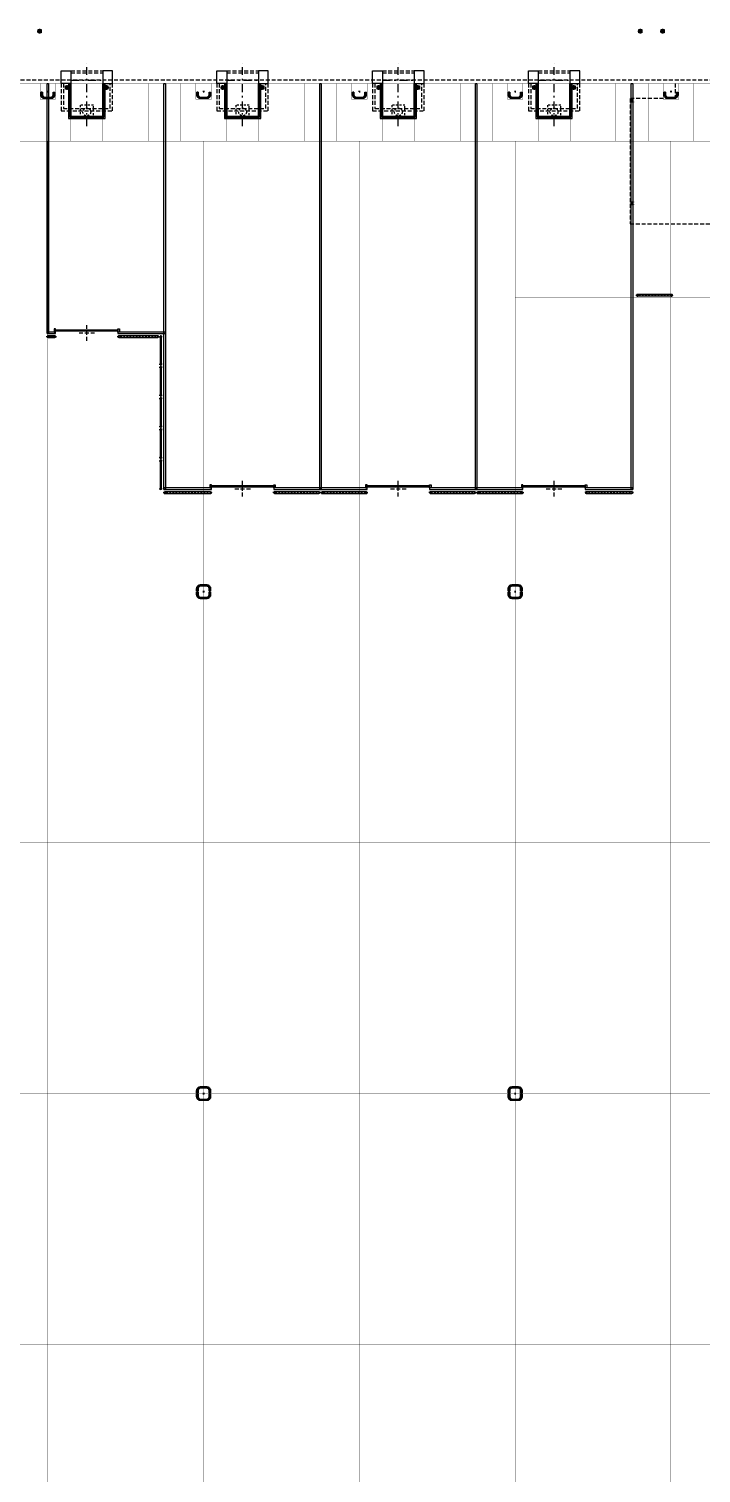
# Model space of a CAD drawing. Header units: millimetres. Extents: x 64 to 660, y 33 to 427.
# Drawn here: x 238.3 to 281.5, y 132.7 to 225.3 of the extents above; entities that cross this region are included whole.
import ezdxf

# ---------------------------------------------------------------- set-up
doc = ezdxf.new("R2010")
doc.units = ezdxf.units.MM
doc.linetypes.add('DASHDOT', pattern=[1, 0.5, -0.25, 0, -0.25])
doc.linetypes.add('HIDDEN', pattern=[0.375, 0.25, -0.125])
for name, color, linetype in [('A-CARP-DEFENSAS', 37, 'Continuous'), ('A-CARP-REJA', 251, 'Continuous'), ('A-CHAPA-PROY', 251, 'HIDDEN'), ('A-ESTR-DOCK', 7, 'Continuous'), ('A-ESTR-MET', 7, 'Continuous'), ('A-PAV-JUNTA-CONTRACCION-01', 7, 'Continuous'), ('A-PAV-JUNTA-DILATACION', 251, 'Continuous'), ('A-PAV-JUNTA-EXPANSION', 251, 'Continuous'), ('A-PROY-03', 251, 'HIDDEN')]:
    doc.layers.add(name, color=color, linetype=linetype)

# ---------------------------------------------------------------- blocks, each defined once
blk = doc.blocks.new('DOCK-T3-204x290-01-PL')
at = {"linetype": 'ByBlock'}
for p, q in [((-1.02, 0), (1.02, 0)), ((-1.02, -0.12), (1.02, -0.12))]:
    blk.add_line(p, q, dxfattribs=at)
at = {"color": 253, "linetype": 'DASHDOT'}
for p, q in [((0, -3.55), (0, 0.5)), ((-1.02, -0.6), (1.02, -0.6))]:
    blk.add_line(p, q, dxfattribs=at)
for points in [[(-1.65, 0), (-1.02, 0), (-1.02, -0.8), (-1.65, -0.8)], [(1.02, -0.8), (1.65, -0.8), (1.65, 0), (1.02, 0)]]:
    blk.add_lwpolyline(points, close=True)
at = {"linetype": 'ByBlock'}
for points in [[(-1.65, -0.8), (-1.65, -2.55), (1.65, -2.55), (1.65, -0.8)], [(-1.5, -0.8), (-1.5, -2.4), (1.5, -2.4), (1.5, -0.8)]]:
    blk.add_lwpolyline(points, dxfattribs=at)
for points in [[(-1.17, -0.8), (-1.17, -3.05), (1.17, -3.05), (1.17, -0.8)], [(-1.085, -0.8), (-1.085, -2.965), (1.085, -2.965), (1.085, -0.8)], [(-1.02, -0.8), (-1.02, -2.9), (1.02, -2.9), (1.02, -0.8)]]:
    blk.add_lwpolyline(points)
at = {"color": 254, "linetype": 'HIDDEN', "ltscale": 0.5}
blk.add_lwpolyline([(0.425, -2.2), (-0.425, -2.2), (-0.425, -3.05), (0.425, -3.05)], close=True, dxfattribs=at)
blk.add_circle((0, -2.625), 0.25, dxfattribs=at)
blk = doc.blocks.new('*U20')
at = {"color": 253, "linetype": 'HIDDEN'}
for p, q in [((-0.5, 0), (0.5, 0)), ((0, -0.5), (0, 0.5))]:
    blk.add_line(p, q, dxfattribs=at)
for points in [[(-2, -0.05), (-2, 0.05), (-5.05, 0.05), (-5.05, -0.05)], [(-2, 0.05), (-2, 0.25), (-2.1, 0.25), (-2.1, 0.05)], [(-2, 0.2), (2, 0.2), (2, 0.1), (-2, 0.1)], [(2, 0.05), (2, 0.25), (2.1, 0.25), (2.1, 0.05)], [(5.05, -0.05), (5.05, 0.05), (2, 0.05), (2, -0.05)]]:
    blk.add_lwpolyline(points, close=True)
blk = doc.blocks.new('*U24')
at = {"color": 253, "linetype": 'HIDDEN'}
for p, q in [((-0.5, 0), (0.5, 0)), ((0, -0.5), (0, 0.5))]:
    blk.add_line(p, q, dxfattribs=at)
for points in [[(-2, -0.05), (-2, 0.05), (-2.55, 0.05), (-2.55, -0.05)], [(-2, 0.05), (-2, 0.25), (-2.1, 0.25), (-2.1, 0.05)], [(-2, 0.2), (2, 0.2), (2, 0.1), (-2, 0.1)], [(2, 0.05), (2, 0.25), (2.1, 0.25), (2.1, 0.05)], [(5.05, -0.05), (5.05, 0.05), (2, 0.05), (2, -0.05)]]:
    blk.add_lwpolyline(points, close=True)
blk = doc.blocks.new('IPB200')
at = {"color": 254, "linetype": 'HIDDEN', "ltscale": 0.2}
for p, q in [((-0.090909, 0), (0.090909, 0)), ((0, -0.090909), (0, 0.090909))]:
    blk.add_line(p, q, dxfattribs=at)
at = {"color": 0}
blk.add_lwpolyline([(0.004091, 0.060909), (0.004091, -0.060909, 0.414214), (0.020455, -0.077273), (0.090909, -0.077273), (0.090909, -0.090909), (-0.090909, -0.090909), (-0.090909, -0.077273), (-0.020455, -0.077273, 0.414214), (-0.004091, -0.060909), (-0.004091, 0.060909, 0.414214), (-0.020455, 0.077273), (-0.090909, 0.077273), (-0.090909, 0.090909), (0.090909, 0.090909), (0.090909, 0.077273), (0.020455, 0.077273, 0.414214)], format="xyb", close=True, dxfattribs=at)
blk = doc.blocks.new('*U45')
at = {"true_color": 0xf3e03b}
h = blk.add_hatch(color=53, dxfattribs=at)
h.dxf.hatch_style = 1
edge = h.paths.add_edge_path()
edge.add_line((0.35, 0.025), (0.35, 0.2))
edge.add_arc((0.2, 0.2), 0.15, 360, 450)
edge.add_line((0.2, 0.35), (-0.2, 0.35))
edge.add_arc((-0.2, 0.2), 0.15, 90, 180)
edge.add_line((-0.35, 0.2), (-0.35, 0.025))
edge.add_line((-0.35, 0.025), (-0.45, 0.025))
edge.add_line((-0.45, 0.025), (-0.45, 0.2))
edge.add_arc((-0.2, 0.2), 0.25, 90, 180, ccw=False)
edge.add_line((-0.2, 0.45), (0.2, 0.45))
edge.add_arc((0.2, 0.2), 0.25, 0, 90, ccw=False)
edge.add_line((0.45, 0.2), (0.45, 0.025))
edge.add_line((0.45, 0.025), (0.35, 0.025))
at = {"color": 253, "linetype": 'DASHDOT', "ltscale": 0.2}
for p, q in [((-0.05, 0), (0.05, 0)), ((0, -0.05), (0, 0.05))]:
    blk.add_line(p, q, dxfattribs=at)
blk.add_lwpolyline([(0.35, 0.025), (0.35, 0.2, 0.414214), (0.2, 0.35), (-0.2, 0.35, 0.414214), (-0.35, 0.2), (-0.35, 0.025), (-0.45, 0.025), (-0.45, 0.2, -0.414214), (-0.2, 0.45), (0.2, 0.45, -0.414214), (0.45, 0.2), (0.45, 0.025)], format="xyb", close=True)
blk.add_lwpolyline([(0.4, 0), (0.4, 0.2, 0.414214), (0.2, 0.4), (-0.2, 0.4, 0.414214), (-0.4, 0.2), (-0.4, 0)], format="xyb", dxfattribs=at)
at = {"color": 251, "linetype": 'HIDDEN', "ltscale": 0.1}
for centre in [(-0.4, 0.1), (0, 0.4), (0.4, 0.1)]:
    blk.add_circle(centre, 0.05, dxfattribs=at)
blk = doc.blocks.new('*U13')
at = {"true_color": 0xf3e03b}
h = blk.add_hatch(color=53, dxfattribs=at)
h.dxf.hatch_style = 1
edge = h.paths.add_edge_path()
edge.add_line((-0.35, -0.025), (-0.35, -0.2))
edge.add_arc((-0.2, -0.2), 0.15, 180, 270)
edge.add_line((-0.2, -0.35), (0.2, -0.35))
edge.add_arc((0.2, -0.2), 0.15, 270, 360)
edge.add_line((0.35, -0.2), (0.35, -0.025))
edge.add_line((0.35, -0.025), (0.45, -0.025))
edge.add_line((0.45, -0.025), (0.45, -0.2))
edge.add_arc((0.2, -0.2), 0.25, -90, 0, ccw=False)
edge.add_line((0.2, -0.45), (-0.2, -0.45))
edge.add_arc((-0.2, -0.2), 0.25, 180, 270, ccw=False)
edge.add_line((-0.45, -0.2), (-0.45, -0.025))
edge.add_line((-0.45, -0.025), (-0.35, -0.025))
at = {"color": 253, "linetype": 'DASHDOT', "ltscale": 0.2}
for p, q in [((0.05, 0), (-0.05, 0)), ((0, 0.05), (0, -0.05))]:
    blk.add_line(p, q, dxfattribs=at)
blk.add_lwpolyline([(-0.4, 0), (-0.4, -0.2, 0.414214), (-0.2, -0.4), (0.2, -0.4, 0.414214), (0.4, -0.2), (0.4, 0)], format="xyb", dxfattribs=at)
blk.add_lwpolyline([(-0.35, -0.025), (-0.35, -0.2, 0.414214), (-0.2, -0.35), (0.2, -0.35, 0.414214), (0.35, -0.2), (0.35, -0.025), (0.45, -0.025), (0.45, -0.2, -0.414214), (0.2, -0.45), (-0.2, -0.45, -0.414214), (-0.45, -0.2), (-0.45, -0.025)], format="xyb", close=True)
at = {"color": 251, "linetype": 'HIDDEN', "ltscale": 0.1}
for centre in [(-0.4, -0.1), (0, -0.4), (0.4, -0.1)]:
    blk.add_circle(centre, 0.05, dxfattribs=at)
blk = doc.blocks.new('*U40')
at = {"true_color": 0xf3e03b}
h = blk.add_hatch(color=53, dxfattribs=at)
h.dxf.hatch_style = 1
edge = h.paths.add_edge_path()
edge.add_line((-0.05, 1.8), (-0.05, 0))
edge.add_arc((0, 0), 0.05, 180, 360)
edge.add_line((0.05, 0), (0.05, 1.8))
edge.add_arc((0, 1.8), 0.05, 0, 180)
at = {"color": 253, "linetype": 'DASHDOT', "ltscale": 0.2}
for p, q in [((0, 1.9), (0, -0.1)), ((-0.1, 1.8), (0.1, 1.8)), ((-0.1, 0), (0.1, 0))]:
    blk.add_line(p, q, dxfattribs=at)
blk.add_lwpolyline([(-0.05, 1.8), (-0.05, 0, 1), (0.05, 0), (0.05, 1.8, 1), (-0.05, 1.8)], format="xyb")
at = {"color": 251, "linetype": 'HIDDEN', "ltscale": 0.1}
for centre in [(0, 1.8), (0, 0)]:
    blk.add_circle(centre, 0.05, dxfattribs=at)
blk = doc.blocks.new('*U55')
at = {"true_color": 0xf3e03b}
h = blk.add_hatch(color=53, dxfattribs=at)
h.dxf.hatch_style = 1
edge = h.paths.add_edge_path()
edge.add_line((-0.05, 1.75), (-0.05, 0))
edge.add_arc((0, 0), 0.05, 180, 360)
edge.add_line((0.05, 0), (0.05, 1.75))
edge.add_arc((0, 1.75), 0.05, 0, 180)
at = {"color": 253, "linetype": 'DASHDOT', "ltscale": 0.2}
for p, q in [((-0.1, 1.75), (0.1, 1.75)), ((0, 1.85), (0, -0.1)), ((-0.1, 0), (0.1, 0))]:
    blk.add_line(p, q, dxfattribs=at)
blk.add_lwpolyline([(-0.05, 1.75), (-0.05, 0, 1), (0.05, 0), (0.05, 1.75, 1), (-0.05, 1.75)], format="xyb")
at = {"color": 251, "linetype": 'HIDDEN', "ltscale": 0.1}
for centre in [(0, 1.75), (0, 0)]:
    blk.add_circle(centre, 0.05, dxfattribs=at)
blk = doc.blocks.new('*U52')
at = {"true_color": 0xf3e03b}
h = blk.add_hatch(color=53, dxfattribs=at)
h.dxf.hatch_style = 1
edge = h.paths.add_edge_path()
edge.add_line((0.45, 0.05), (0, 0.05))
edge.add_arc((0, 0), 0.05, 90, 270)
edge.add_line((0, -0.05), (0.45, -0.05))
edge.add_arc((0.45, 0), 0.05, 270, 450)
at = {"color": 253, "linetype": 'DASHDOT', "ltscale": 0.2}
for p, q in [((0.55, 0), (-0.1, 0)), ((0, 0.1), (0, -0.1)), ((0.45, 0.1), (0.45, -0.1))]:
    blk.add_line(p, q, dxfattribs=at)
blk.add_lwpolyline([(0.45, 0.05), (0, 0.05, 1), (0, -0.05), (0.45, -0.05, 1), (0.45, 0.05)], format="xyb")
at = {"color": 251, "linetype": 'HIDDEN', "ltscale": 0.1}
for centre in [(0, 0), (0.45, 0)]:
    blk.add_circle(centre, 0.05, dxfattribs=at)
blk = doc.blocks.new('*U58')
at = {"true_color": 0xf3e03b}
h = blk.add_hatch(color=53, dxfattribs=at)
h.dxf.hatch_style = 1
edge = h.paths.add_edge_path()
edge.add_line((2.5, 0.05), (0, 0.05))
edge.add_arc((0, 0), 0.05, 90, 270)
edge.add_line((0, -0.05), (2.5, -0.05))
edge.add_arc((2.5, 0), 0.05, 270, 450)
at = {"color": 253, "linetype": 'DASHDOT', "ltscale": 0.2}
for p, q in [((2.6, 0), (-0.1, 0)), ((0, 0.1), (0, -0.1)), ((2.5, 0.1), (2.5, -0.1))]:
    blk.add_line(p, q, dxfattribs=at)
blk.add_lwpolyline([(2.5, 0.05), (0, 0.05, 1), (0, -0.05), (2.5, -0.05, 1), (2.5, 0.05)], format="xyb")
at = {"color": 251, "linetype": 'HIDDEN', "ltscale": 0.1}
for centre in [(0, 0), (2.5, 0)]:
    blk.add_circle(centre, 0.05, dxfattribs=at)
blk = doc.blocks.new('*U48')
at = {"true_color": 0xf3e03b}
h = blk.add_hatch(color=53, dxfattribs=at)
h.dxf.hatch_style = 1
edge = h.paths.add_edge_path()
edge.add_line((2.85, 0.05), (0, 0.05))
edge.add_arc((0, 0), 0.05, 90, 270)
edge.add_line((0, -0.05), (2.85, -0.05))
edge.add_arc((2.85, 0), 0.05, 270, 450)
at = {"color": 253, "linetype": 'DASHDOT', "ltscale": 0.2}
for p, q in [((2.95, 0), (-0.1, 0)), ((0, 0.1), (0, -0.1)), ((2.85, 0.1), (2.85, -0.1))]:
    blk.add_line(p, q, dxfattribs=at)
blk.add_lwpolyline([(2.85, 0.05), (0, 0.05, 1), (0, -0.05), (2.85, -0.05, 1), (2.85, 0.05)], format="xyb")
at = {"color": 251, "linetype": 'HIDDEN', "ltscale": 0.1}
for centre in [(0, 0), (2.85, 0)]:
    blk.add_circle(centre, 0.05, dxfattribs=at)
blk = doc.blocks.new('*U49')
at = {"true_color": 0xf3e03b}
h = blk.add_hatch(color=53, dxfattribs=at)
h.dxf.hatch_style = 1
edge = h.paths.add_edge_path()
edge.add_line((-2.85, -0.05), (0, -0.05))
edge.add_arc((0, 0), 0.05, 270, 450)
edge.add_line((0, 0.05), (-2.85, 0.05))
edge.add_arc((-2.85, 0), 0.05, 90, 270)
at = {"color": 253, "linetype": 'DASHDOT', "ltscale": 0.2}
for p, q in [((-2.95, 0), (0.1, 0)), ((-2.85, -0.1), (-2.85, 0.1)), ((0, -0.1), (0, 0.1))]:
    blk.add_line(p, q, dxfattribs=at)
blk.add_lwpolyline([(-2.85, -0.05), (0, -0.05, 1), (0, 0.05), (-2.85, 0.05, 1), (-2.85, -0.05)], format="xyb")
at = {"color": 251, "linetype": 'HIDDEN', "ltscale": 0.1}
for centre in [(-2.85, 0), (0, 0)]:
    blk.add_circle(centre, 0.05, dxfattribs=at)
blk = doc.blocks.new('*U54')
at = {"true_color": 0xf3e03b}
h = blk.add_hatch(color=53, dxfattribs=at)
h.dxf.hatch_style = 1
edge = h.paths.add_edge_path()
edge.add_line((2.95, 0.05), (0, 0.05))
edge.add_arc((0, 0), 0.05, 90, 270)
edge.add_line((0, -0.05), (2.95, -0.05))
edge.add_arc((2.95, 0), 0.05, 270, 450)
at = {"color": 253, "linetype": 'DASHDOT', "ltscale": 0.2}
for p, q in [((3.05, 0), (-0.1, 0)), ((0, 0.1), (0, -0.1)), ((2.95, 0.1), (2.95, -0.1))]:
    blk.add_line(p, q, dxfattribs=at)
blk.add_lwpolyline([(2.95, 0.05), (0, 0.05, 1), (0, -0.05), (2.95, -0.05, 1), (2.95, 0.05)], format="xyb")
at = {"color": 251, "linetype": 'HIDDEN', "ltscale": 0.1}
for centre in [(0, 0), (2.95, 0)]:
    blk.add_circle(centre, 0.05, dxfattribs=at)
blk = doc.blocks.new('*U59')
at = {"true_color": 0xf3e03b}
h = blk.add_hatch(color=53, dxfattribs=at)
h.dxf.hatch_style = 1
edge = h.paths.add_edge_path()
edge.add_line((-2.95, -0.05), (0, -0.05))
edge.add_arc((0, 0), 0.05, 270, 450)
edge.add_line((0, 0.05), (-2.95, 0.05))
edge.add_arc((-2.95, 0), 0.05, 90, 270)
at = {"color": 253, "linetype": 'DASHDOT', "ltscale": 0.2}
for p, q in [((-3.05, 0), (0.1, 0)), ((-2.95, -0.1), (-2.95, 0.1)), ((0, -0.1), (0, 0.1))]:
    blk.add_line(p, q, dxfattribs=at)
blk.add_lwpolyline([(-2.95, -0.05), (0, -0.05, 1), (0, 0.05), (-2.95, 0.05, 1), (-2.95, -0.05)], format="xyb")
at = {"color": 251, "linetype": 'HIDDEN', "ltscale": 0.1}
for centre in [(-2.95, 0), (0, 0)]:
    blk.add_circle(centre, 0.05, dxfattribs=at)
blk = doc.blocks.new('DEFENSA-03-PUNTUAL-PL')
blk.add_hatch(color=253).paths.add_polyline_path([(0.1, 0.1), (0.1, -0.1), (-0.1, -0.1), (-0.1, 0.1)])
at = {"true_color": 0xf3e03b}
h = blk.add_hatch(color=53, dxfattribs=at)
h.dxf.hatch_style = 1
edge = h.paths.add_edge_path()
edge.add_arc((0, 0), 0.05, 0, 360)
at = {"linetype": 'HIDDEN', "ltscale": 0.2}
for p, q in [((-0.15, 0), (0.15, 0)), ((0, -0.15), (0, 0.15))]:
    blk.add_line(p, q, dxfattribs=at)
blk.add_lwpolyline([(0.1, 0.1), (0.1, -0.1), (-0.1, -0.1), (-0.1, 0.1)], close=True)
for centre, radius in [((-0.075, 0.075), 0.0104), ((0, 0), 0.05), ((0.075, 0.075), 0.0104), ((-0.075, -0.075), 0.0104), ((0.075, -0.075), 0.0104)]:
    blk.add_circle(centre, radius)
blk = doc.blocks.new('*U57')
at = {"true_color": 0xf3e03b}
h = blk.add_hatch(color=53, dxfattribs=at)
h.dxf.hatch_style = 1
edge = h.paths.add_edge_path()
edge.add_line((-2.2, -0.05), (0, -0.05))
edge.add_arc((0, 0), 0.05, 270, 450)
edge.add_line((0, 0.05), (-2.2, 0.05))
edge.add_arc((-2.2, 0), 0.05, 90, 270)
at = {"color": 253, "linetype": 'DASHDOT', "ltscale": 0.2}
for p, q in [((-2.3, 0), (0.1, 0)), ((-2.2, -0.1), (-2.2, 0.1)), ((0, -0.1), (0, 0.1))]:
    blk.add_line(p, q, dxfattribs=at)
blk.add_lwpolyline([(-2.2, -0.05), (0, -0.05, 1), (0, 0.05), (-2.2, 0.05, 1), (-2.2, -0.05)], format="xyb")
at = {"color": 251, "linetype": 'HIDDEN', "ltscale": 0.1}
for centre in [(-2.2, 0), (0, 0)]:
    blk.add_circle(centre, 0.05, dxfattribs=at)
blk = doc.blocks.new('defensa')
at = {"true_color": 0xf3e03b}
h = blk.add_hatch(color=53, dxfattribs=at)
h.dxf.hatch_style = 1
edge = h.paths.add_edge_path()
edge.add_arc((0, 0), 0.05, 0, 360)
at = {"color": 253, "linetype": 'HIDDEN', "ltscale": 0.4}
for p, q in [((-0.15, 0), (0.15, 0)), ((0, 0.15), (0, -0.15))]:
    blk.add_line(p, q, dxfattribs=at)
at = {"color": 37}
blk.add_lwpolyline([(0.1, -0.1), (-0.1, -0.1), (-0.1, 0.1), (0.1, 0.1)], close=True, dxfattribs=at)
at = {"color": 253}
for centre in [(-0.074714, 0.074872), (0.074714, 0.074872), (-0.074714, -0.074872), (0.074714, -0.074872)]:
    blk.add_circle(centre, 0.010447, dxfattribs=at)
at = {"color": 0}
for radius in [0.051, 0.05]:
    blk.add_circle((0, 0), radius, dxfattribs=at)

msp = doc.modelspace()

# ---------------------------------------------------------------- linework, layer by layer
at = {"layer": 'A-CARP-REJA'}
for points in [[(239.463, 221.801), (239.563, 221.801), (239.563, 205.751), (239.463, 205.751)], [(246.963, 221.801), (247.063, 221.801), (247.063, 195.751), (246.963, 195.751)], [(256.963, 221.801), (257.063, 221.801), (257.063, 195.751), (256.963, 195.751)], [(266.963, 221.801), (267.063, 221.801), (267.063, 195.751), (266.963, 195.751)], [(276.963, 221.801), (277.063, 221.801), (277.063, 195.751), (276.963, 195.751)]]:
    msp.add_lwpolyline(points, close=True, dxfattribs=at)
at = {"layer": 'A-CHAPA-PROY'}
msp.add_line((154.513, 222.031), (434.513, 222.031), dxfattribs=at)
at = {"layer": 'A-PAV-JUNTA-CONTRACCION-01', "const_width": 0.02}
for points in [[(240.983, 221.791), (240.983, 218.101)], [(243.043, 221.791), (243.043, 218.101)], [(245.983, 221.791), (245.983, 218.101)], [(248.043, 221.791), (248.043, 218.101)], [(250.983, 221.791), (250.983, 218.101)], [(253.043, 221.791), (253.043, 218.101)], [(255.983, 221.791), (255.983, 218.101)], [(258.043, 221.791), (258.043, 218.101)], [(260.983, 221.791), (260.983, 218.101)], [(263.043, 221.791), (263.043, 218.101)], [(265.983, 221.791), (265.983, 218.101)], [(268.043, 221.791), (268.043, 218.101)], [(270.983, 221.791), (270.983, 218.101)], [(273.043, 221.791), (273.043, 218.101)], [(275.983, 221.791), (275.983, 218.101)], [(278.043, 221.791), (278.043, 218.101)], [(280.983, 221.791), (280.983, 218.101)], [(239.513, 218.101), (239.513, 93.201)], [(259.513, 218.101), (259.513, 93.201)], [(279.513, 218.101), (279.513, 93.201)], [(438.913, 205.301), (150.113, 205.301)], [(438.913, 173.101), (150.113, 173.101)], [(438.913, 140.901), (150.113, 140.901)]]:
    msp.add_lwpolyline(points, dxfattribs=at)
at = {"layer": 'A-PAV-JUNTA-DILATACION', "const_width": 0.02}
for points in [[(439.913, 218.101), (149.113, 218.101)], [(249.513, 218.101), (249.513, 93.201)], [(269.513, 218.101), (269.513, 93.201)], [(329.513, 208.101), (269.513, 208.101)], [(438.913, 189.201), (150.113, 189.201)], [(438.913, 157.001), (150.113, 157.001)]]:
    msp.add_lwpolyline(points, dxfattribs=at)
at = {"layer": 'A-PAV-JUNTA-EXPANSION', "const_width": 0.02}
for points in [[(149.123, 92.211), (439.903, 92.211), (439.903, 221.791), (149.123, 221.791)], [(240.013, 220.801), (239.013, 220.801), (239.013, 221.791), (240.013, 221.791)], [(250.013, 220.801), (249.013, 220.801), (249.013, 221.791), (250.013, 221.791)], [(260.013, 220.801), (259.013, 220.801), (259.013, 221.791), (260.013, 221.791)], [(270.013, 220.801), (269.013, 220.801), (269.013, 221.791), (270.013, 221.791)], [(280.013, 220.801), (279.013, 220.801), (279.013, 221.791), (280.013, 221.791)]]:
    msp.add_lwpolyline(points, close=True, dxfattribs=at)
at = {"layer": 'A-PROY-03'}
msp.add_lwpolyline([(279.788, 221.801), (279.788, 220.826), (276.888, 220.826), (276.888, 212.801), (322.138, 212.801), (322.138, 220.826), (319.238, 220.826), (319.238, 221.801)], dxfattribs=at)

# ---------------------------------------------------------------- block references
at = {"layer": 'A-CARP-DEFENSAS'}
for name, p in [('defensa', (238.983, 225.151)), ('defensa', (277.543, 225.151)), ('defensa', (278.983, 225.151)), ('DEFENSA-03-PUNTUAL-PL', (240.753, 221.541)), ('DEFENSA-03-PUNTUAL-PL', (243.273, 221.541)), ('DEFENSA-03-PUNTUAL-PL', (250.753, 221.541)), ('DEFENSA-03-PUNTUAL-PL', (253.273, 221.541)), ('DEFENSA-03-PUNTUAL-PL', (260.753, 221.541)), ('DEFENSA-03-PUNTUAL-PL', (263.273, 221.541)), ('DEFENSA-03-PUNTUAL-PL', (270.753, 221.541)), ('DEFENSA-03-PUNTUAL-PL', (273.273, 221.541)), ('*U13', (239.513, 221.276)), ('*U13', (249.513, 221.276)), ('*U13', (259.513, 221.276)), ('*U13', (269.513, 221.276)), ('*U13', (279.513, 221.276)), ('*U57', (279.563, 208.221)), ('*U52', (239.513, 205.551)), ('*U58', (244.063, 205.551)), ('*U55', (246.763, 203.801)), ('*U40', (246.763, 201.801)), ('*U40', (246.763, 199.801)), ('*U40', (246.763, 197.801)), ('*U40', (246.763, 195.801)), ('*U59', (249.963, 195.551)), ('*U48', (254.063, 195.551)), ('*U49', (259.963, 195.551)), ('*U48', (264.063, 195.551)), ('*U49', (269.963, 195.551)), ('*U54', (274.063, 195.551)), ('*U45', (249.513, 189.201)), ('*U13', (249.513, 189.201)), ('*U45', (269.513, 189.201)), ('*U13', (269.513, 189.201)), ('*U45', (249.513, 157.001)), ('*U13', (249.513, 157.001)), ('*U45', (269.513, 157.001)), ('*U13', (269.513, 157.001))]:
    msp.add_blockref(name, p, dxfattribs=at)
at = {"layer": 'A-CARP-REJA'}
for name, p in [('*U24', (242.013, 205.801)), ('*U20', (252.013, 195.801)), ('*U20', (262.013, 195.801)), ('*U20', (272.013, 195.801))]:
    msp.add_blockref(name, p, dxfattribs=at)
at = {"layer": 'A-ESTR-DOCK', "color": 253, "linetype": 'HIDDEN'}
for p in [(242.013, 222.601), (252.013, 222.601), (262.013, 222.601), (272.013, 222.601)]:
    msp.add_blockref('DOCK-T3-204x290-01-PL', p, dxfattribs=at)
at = {"layer": 'A-ESTR-MET', "xscale": 1.1, "yscale": 1.1, "zscale": 1.1}
for p in [(277.013, 220.701), (277.013, 214.111)]:
    msp.add_blockref('IPB200', p, dxfattribs=at)

doc.saveas('drawing.dxf')
